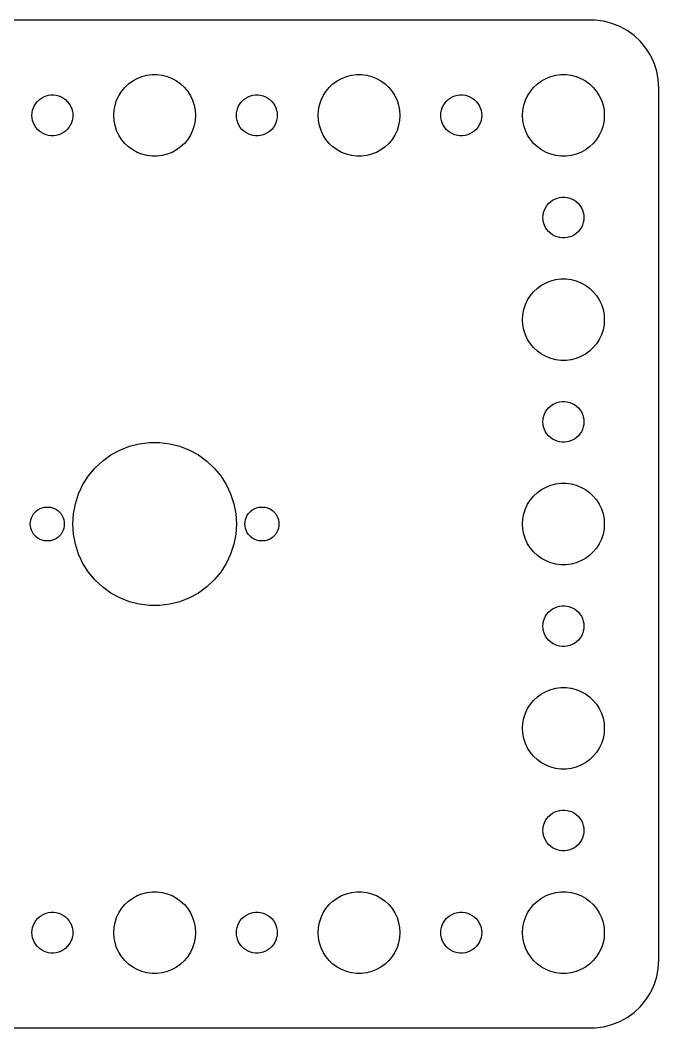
# Model space of a CAD drawing. Header units: metres. Extents: x -37 to 37, y -37 to 37.
# Drawn here: x -9.9 to 37, y -37 to 37 of the extents above; entities that cross this region are included whole.
import ezdxf

# ---------------------------------------------------------------- set-up
doc = ezdxf.new("R2010")
doc.units = ezdxf.units.M

msp = doc.modelspace()

# ---------------------------------------------------------------- linework, layer by layer
for p, q in [((32.3139, 36.9901), (-32.3139, 36.9901)), ((32.9369, 36.9114), (32.3139, 36.9901)), ((33.5451, 36.7553), (32.9369, 36.9114)), ((34.1289, 36.5241), (33.5451, 36.7553)), ((34.6791, 36.2216), (34.1289, 36.5241)), ((35.1871, 35.8526), (34.6791, 36.2216)), ((35.6448, 35.4227), (35.1871, 35.8526)), ((36.0451, 34.9389), (35.6448, 35.4227)), ((36.3815, 34.4088), (36.0451, 34.9389)), ((36.6489, 33.8406), (36.3815, 34.4088)), ((36.8429, 33.2434), (36.6489, 33.8406)), ((-1.60747, 32.533), (-1.27733, 32.7145)), ((-1.27733, 32.7145), (-0.927048, 32.8532)), ((-0.927048, 32.8532), (-0.562134, 32.9469)), ((-0.562134, 32.9469), (-0.18837, 32.9941)), ((-0.18837, 32.9941), (0.18837, 32.9941)), ((0.18837, 32.9941), (0.562134, 32.9469)), ((0.562134, 32.9469), (0.927048, 32.8532)), ((0.927048, 32.8532), (1.27733, 32.7145)), ((1.27733, 32.7145), (1.60747, 32.533)), ((13.3925, 32.533), (13.7227, 32.7145)), ((13.7227, 32.7145), (14.0729, 32.8532)), ((14.0729, 32.8532), (14.4379, 32.9469)), ((14.4379, 32.9469), (14.8116, 32.9941)), ((14.8116, 32.9941), (15.1884, 32.9941)), ((15.1884, 32.9941), (15.5621, 32.9469)), ((15.5621, 32.9469), (15.927, 32.8532)), ((15.927, 32.8532), (16.2773, 32.7145)), ((16.2773, 32.7145), (16.6075, 32.533)), ((28.3925, 32.533), (28.7227, 32.7145)), ((28.7227, 32.7145), (29.0729, 32.8532)), ((29.0729, 32.8532), (29.4379, 32.9469)), ((29.4379, 32.9469), (29.8116, 32.9941)), ((29.8116, 32.9941), (30.1884, 32.9941)), ((30.1884, 32.9941), (30.5621, 32.9469)), ((30.5621, 32.9469), (30.927, 32.8532)), ((30.927, 32.8532), (31.2773, 32.7145)), ((31.2773, 32.7145), (31.6075, 32.533)), ((36.9606, 32.6267), (36.8429, 33.2434)), ((37, 32), (36.9606, 32.6267)), ((-2.42705, 31.7634), (-2.1869, 32.0536)), ((-2.1869, 32.0536), (-1.91226, 32.3115)), ((-1.91226, 32.3115), (-1.60747, 32.533)), ((1.60747, 32.533), (1.91226, 32.3115)), ((1.91226, 32.3115), (2.1869, 32.0536)), ((2.1869, 32.0536), (2.42705, 31.7634)), ((12.5729, 31.7634), (12.8131, 32.0536)), ((12.8131, 32.0536), (13.0877, 32.3115)), ((13.0877, 32.3115), (13.3925, 32.533)), ((16.6075, 32.533), (16.9123, 32.3115)), ((16.9123, 32.3115), (17.1869, 32.0536)), ((17.1869, 32.0536), (17.427, 31.7634)), ((27.5729, 31.7634), (27.8131, 32.0536)), ((27.8131, 32.0536), (28.0877, 32.3115)), ((28.0877, 32.3115), (28.3925, 32.533)), ((31.6075, 32.533), (31.9123, 32.3115)), ((31.9123, 32.3115), (32.1869, 32.0536)), ((32.1869, 32.0536), (32.427, 31.7634)), ((37, -32), (37, 32)), ((-8.59344, 31.0268), (-8.45613, 31.1558)), ((-8.45613, 31.1558), (-8.30373, 31.2665)), ((-8.30373, 31.2665), (-8.13866, 31.3572)), ((-8.13866, 31.3572), (-7.96352, 31.4266)), ((-7.96352, 31.4266), (-7.78107, 31.4734)), ((-7.78107, 31.4734), (-7.59418, 31.497)), ((-7.59418, 31.497), (-7.40581, 31.497)), ((-7.40581, 31.497), (-7.21892, 31.4734)), ((-7.21892, 31.4734), (-7.03647, 31.4266)), ((-7.03647, 31.4266), (-6.86133, 31.3572)), ((-6.86133, 31.3572), (-6.69626, 31.2665)), ((-6.69626, 31.2665), (-6.54385, 31.1558)), ((-6.54385, 31.1558), (-6.40654, 31.0268)), ((-2.90575, 30.7461), (-2.78932, 31.1044)), ((-2.78932, 31.1044), (-2.62891, 31.4453)), ((-2.62891, 31.4453), (-2.42705, 31.7634)), ((2.42705, 31.7634), (2.62891, 31.4453)), ((2.62891, 31.4453), (2.78932, 31.1044)), ((2.78932, 31.1044), (2.90575, 30.7461)), ((6.40654, 31.0268), (6.54385, 31.1558)), ((6.54385, 31.1558), (6.69626, 31.2665)), ((6.69626, 31.2665), (6.86133, 31.3572)), ((6.86133, 31.3572), (7.03647, 31.4266)), ((7.03647, 31.4266), (7.21892, 31.4734)), ((7.21892, 31.4734), (7.40581, 31.497)), ((7.40581, 31.497), (7.59418, 31.497)), ((7.59418, 31.497), (7.78107, 31.4734)), ((7.78107, 31.4734), (7.96352, 31.4266)), ((7.96352, 31.4266), (8.13866, 31.3572)), ((8.13866, 31.3572), (8.30373, 31.2665)), ((8.30373, 31.2665), (8.45613, 31.1558)), ((8.45613, 31.1558), (8.59344, 31.0268)), ((12.0942, 30.7461), (12.2107, 31.1044)), ((12.2107, 31.1044), (12.3711, 31.4453)), ((12.3711, 31.4453), (12.5729, 31.7634)), ((17.427, 31.7634), (17.6289, 31.4453)), ((17.6289, 31.4453), (17.7893, 31.1044)), ((17.7893, 31.1044), (17.9057, 30.7461)), ((21.4065, 31.0268), (21.5439, 31.1558)), ((21.5439, 31.1558), (21.6963, 31.2665)), ((21.6963, 31.2665), (21.8613, 31.3572)), ((21.8613, 31.3572), (22.0365, 31.4266)), ((22.0365, 31.4266), (22.2189, 31.4734)), ((22.2189, 31.4734), (22.4058, 31.497)), ((22.4058, 31.497), (22.5942, 31.497)), ((22.5942, 31.497), (22.7811, 31.4734)), ((22.7811, 31.4734), (22.9635, 31.4266)), ((22.9635, 31.4266), (23.1387, 31.3572)), ((23.1387, 31.3572), (23.3037, 31.2665)), ((23.3037, 31.2665), (23.4561, 31.1558)), ((23.4561, 31.1558), (23.5934, 31.0268)), ((27.0942, 30.7461), (27.2107, 31.1044)), ((27.2107, 31.1044), (27.3711, 31.4453)), ((27.3711, 31.4453), (27.5729, 31.7634)), ((32.427, 31.7634), (32.6289, 31.4453)), ((32.6289, 31.4453), (32.7893, 31.1044)), ((32.7893, 31.1044), (32.9057, 30.7461)), ((-8.98816, 30.188), (-8.95287, 30.373)), ((-8.95287, 30.373), (-8.89465, 30.5522)), ((-8.89465, 30.5522), (-8.81445, 30.7226)), ((-8.81445, 30.7226), (-8.71352, 30.8817)), ((-8.71352, 30.8817), (-8.59344, 31.0268)), ((-6.40654, 31.0268), (-6.28647, 30.8817)), ((-6.28647, 30.8817), (-6.18553, 30.7226)), ((-6.18553, 30.7226), (-6.10533, 30.5522)), ((-6.10533, 30.5522), (-6.04712, 30.373)), ((-6.04712, 30.373), (-6.01183, 30.188)), ((-3, 30), (-2.97633, 30.376)), ((-2.97633, 30.376), (-2.90575, 30.7461)), ((2.90575, 30.7461), (2.97633, 30.376)), ((2.97633, 30.376), (3, 30)), ((6.01183, 30.188), (6.04712, 30.373)), ((6.04712, 30.373), (6.10533, 30.5522)), ((6.10533, 30.5522), (6.18553, 30.7226)), ((6.18553, 30.7226), (6.28647, 30.8817)), ((6.28647, 30.8817), (6.40654, 31.0268)), ((8.59344, 31.0268), (8.71352, 30.8817)), ((8.71352, 30.8817), (8.81445, 30.7226)), ((8.81445, 30.7226), (8.89465, 30.5522)), ((8.89465, 30.5522), (8.95287, 30.373)), ((8.95287, 30.373), (8.98816, 30.188)), ((12, 30), (12.0237, 30.376)), ((12.0237, 30.376), (12.0942, 30.7461)), ((17.9057, 30.7461), (17.9763, 30.376)), ((17.9763, 30.376), (18, 30)), ((21.0118, 30.188), (21.0471, 30.373)), ((21.0471, 30.373), (21.1053, 30.5522)), ((21.1053, 30.5522), (21.1855, 30.7226)), ((21.1855, 30.7226), (21.2865, 30.8817)), ((21.2865, 30.8817), (21.4065, 31.0268)), ((23.5934, 31.0268), (23.7135, 30.8817)), ((23.7135, 30.8817), (23.8145, 30.7226)), ((23.8145, 30.7226), (23.8947, 30.5522)), ((23.8947, 30.5522), (23.9529, 30.373)), ((23.9529, 30.373), (23.9882, 30.188)), ((27, 30), (27.0237, 30.376)), ((27.0237, 30.376), (27.0942, 30.7461)), ((32.9057, 30.7461), (32.9763, 30.376)), ((32.9763, 30.376), (33, 30)), ((-9, 30), (-8.98816, 30.188)), ((-8.98816, 29.812), (-9, 30)), ((-8.95287, 29.627), (-8.98816, 29.812)), ((-8.89465, 29.4478), (-8.95287, 29.627)), ((-6.04712, 29.627), (-6.10533, 29.4478)), ((-6.01183, 29.812), (-6.04712, 29.627)), ((-6.01183, 30.188), (-6, 30)), ((-6, 30), (-6.01183, 29.812)), ((-2.97633, 29.624), (-3, 30)), ((-2.90575, 29.2539), (-2.97633, 29.624)), ((2.97633, 29.624), (2.90575, 29.2539)), ((3, 30), (2.97633, 29.624)), ((6, 30), (6.01183, 30.188)), ((6.01183, 29.812), (6, 30)), ((6.04712, 29.627), (6.01183, 29.812)), ((6.10533, 29.4478), (6.04712, 29.627)), ((8.95287, 29.627), (8.89465, 29.4478)), ((8.98816, 29.812), (8.95287, 29.627)), ((8.98816, 30.188), (9, 30)), ((9, 30), (8.98816, 29.812)), ((12.0237, 29.624), (12, 30)), ((12.0942, 29.2539), (12.0237, 29.624)), ((17.9763, 29.624), (17.9057, 29.2539)), ((18, 30), (17.9763, 29.624)), ((21, 30), (21.0118, 30.188)), ((21.0118, 29.812), (21, 30)), ((21.0471, 29.627), (21.0118, 29.812)), ((21.1053, 29.4478), (21.0471, 29.627)), ((23.9529, 29.627), (23.8947, 29.4478)), ((23.9882, 29.812), (23.9529, 29.627)), ((23.9882, 30.188), (24, 30)), ((24, 30), (23.9882, 29.812)), ((27.0237, 29.624), (27, 30)), ((27.0942, 29.2539), (27.0237, 29.624)), ((32.9763, 29.624), (32.9057, 29.2539)), ((33, 30), (32.9763, 29.624)), ((-8.81445, 29.2774), (-8.89465, 29.4478)), ((-8.71352, 29.1183), (-8.81445, 29.2774)), ((-8.59344, 28.9732), (-8.71352, 29.1183)), ((-8.45613, 28.8442), (-8.59344, 28.9732)), ((-6.40654, 28.9732), (-6.54385, 28.8442)), ((-6.28647, 29.1183), (-6.40654, 28.9732)), ((-6.18553, 29.2774), (-6.28647, 29.1183)), ((-6.10533, 29.4478), (-6.18553, 29.2774)), ((-2.78932, 28.8956), (-2.90575, 29.2539)), ((-2.62891, 28.5547), (-2.78932, 28.8956)), ((2.78932, 28.8956), (2.62891, 28.5547)), ((2.90575, 29.2539), (2.78932, 28.8956)), ((6.18553, 29.2774), (6.10533, 29.4478)), ((6.28647, 29.1183), (6.18553, 29.2774)), ((6.40654, 28.9732), (6.28647, 29.1183)), ((6.54385, 28.8442), (6.40654, 28.9732)), ((8.59344, 28.9732), (8.45613, 28.8442)), ((8.71352, 29.1183), (8.59344, 28.9732)), ((8.81445, 29.2774), (8.71352, 29.1183)), ((8.89465, 29.4478), (8.81445, 29.2774)), ((12.2107, 28.8956), (12.0942, 29.2539)), ((12.3711, 28.5547), (12.2107, 28.8956)), ((17.7893, 28.8956), (17.6289, 28.5547)), ((17.9057, 29.2539), (17.7893, 28.8956)), ((21.1855, 29.2774), (21.1053, 29.4478)), ((21.2865, 29.1183), (21.1855, 29.2774)), ((21.4065, 28.9732), (21.2865, 29.1183)), ((21.5439, 28.8442), (21.4065, 28.9732)), ((23.5934, 28.9732), (23.4561, 28.8442)), ((23.7135, 29.1183), (23.5934, 28.9732)), ((23.8145, 29.2774), (23.7135, 29.1183)), ((23.8947, 29.4478), (23.8145, 29.2774)), ((27.2107, 28.8956), (27.0942, 29.2539)), ((27.3711, 28.5547), (27.2107, 28.8956)), ((32.7893, 28.8956), (32.6289, 28.5547)), ((32.9057, 29.2539), (32.7893, 28.8956)), ((-8.30373, 28.7335), (-8.45613, 28.8442)), ((-8.13866, 28.6427), (-8.30373, 28.7335)), ((-7.96352, 28.5734), (-8.13866, 28.6427)), ((-7.78107, 28.5266), (-7.96352, 28.5734)), ((-7.59418, 28.503), (-7.78107, 28.5266)), ((-7.40581, 28.503), (-7.59418, 28.503)), ((-7.21892, 28.5266), (-7.40581, 28.503)), ((-7.03647, 28.5734), (-7.21892, 28.5266)), ((-6.86133, 28.6427), (-7.03647, 28.5734)), ((-6.69626, 28.7335), (-6.86133, 28.6427)), ((-6.54385, 28.8442), (-6.69626, 28.7335)), ((-2.42705, 28.2366), (-2.62891, 28.5547)), ((-2.1869, 27.9464), (-2.42705, 28.2366)), ((2.42705, 28.2366), (2.1869, 27.9464)), ((2.62891, 28.5547), (2.42705, 28.2366)), ((6.69626, 28.7335), (6.54385, 28.8442)), ((6.86133, 28.6427), (6.69626, 28.7335)), ((7.03647, 28.5734), (6.86133, 28.6427)), ((7.21892, 28.5266), (7.03647, 28.5734)), ((7.40581, 28.503), (7.21892, 28.5266)), ((7.59418, 28.503), (7.40581, 28.503)), ((7.78107, 28.5266), (7.59418, 28.503)), ((7.96352, 28.5734), (7.78107, 28.5266)), ((8.13866, 28.6427), (7.96352, 28.5734)), ((8.30373, 28.7335), (8.13866, 28.6427)), ((8.45613, 28.8442), (8.30373, 28.7335)), ((12.5729, 28.2366), (12.3711, 28.5547)), ((12.8131, 27.9464), (12.5729, 28.2366)), ((17.427, 28.2366), (17.1869, 27.9464)), ((17.6289, 28.5547), (17.427, 28.2366)), ((21.6963, 28.7335), (21.5439, 28.8442)), ((21.8613, 28.6427), (21.6963, 28.7335)), ((22.0365, 28.5734), (21.8613, 28.6427)), ((22.2189, 28.5266), (22.0365, 28.5734)), ((22.4058, 28.503), (22.2189, 28.5266)), ((22.5942, 28.503), (22.4058, 28.503)), ((22.7811, 28.5266), (22.5942, 28.503)), ((22.9635, 28.5734), (22.7811, 28.5266)), ((23.1387, 28.6427), (22.9635, 28.5734)), ((23.3037, 28.7335), (23.1387, 28.6427)), ((23.4561, 28.8442), (23.3037, 28.7335)), ((27.5729, 28.2366), (27.3711, 28.5547)), ((27.8131, 27.9464), (27.5729, 28.2366)), ((32.427, 28.2366), (32.1869, 27.9464)), ((32.6289, 28.5547), (32.427, 28.2366)), ((-1.91226, 27.6884), (-2.1869, 27.9464)), ((-1.60747, 27.467), (-1.91226, 27.6884)), ((-1.27733, 27.2855), (-1.60747, 27.467)), ((1.60747, 27.467), (1.27733, 27.2855)), ((1.91226, 27.6884), (1.60747, 27.467)), ((2.1869, 27.9464), (1.91226, 27.6884)), ((13.0877, 27.6884), (12.8131, 27.9464)), ((13.3925, 27.467), (13.0877, 27.6884)), ((13.7227, 27.2855), (13.3925, 27.467)), ((16.6075, 27.467), (16.2773, 27.2855)), ((16.9123, 27.6884), (16.6075, 27.467)), ((17.1869, 27.9464), (16.9123, 27.6884)), ((28.0877, 27.6884), (27.8131, 27.9464)), ((28.3925, 27.467), (28.0877, 27.6884)), ((28.7227, 27.2855), (28.3925, 27.467)), ((31.6075, 27.467), (31.2773, 27.2855)), ((31.9123, 27.6884), (31.6075, 27.467)), ((32.1869, 27.9464), (31.9123, 27.6884)), ((-0.927048, 27.1468), (-1.27733, 27.2855)), ((-0.562134, 27.0531), (-0.927048, 27.1468)), ((-0.18837, 27.0059), (-0.562134, 27.0531)), ((0.18837, 27.0059), (-0.18837, 27.0059)), ((0.562134, 27.0531), (0.18837, 27.0059)), ((0.927048, 27.1468), (0.562134, 27.0531)), ((1.27733, 27.2855), (0.927048, 27.1468)), ((14.0729, 27.1468), (13.7227, 27.2855)), ((14.4379, 27.0531), (14.0729, 27.1468)), ((14.8116, 27.0059), (14.4379, 27.0531)), ((15.1884, 27.0059), (14.8116, 27.0059)), ((15.5621, 27.0531), (15.1884, 27.0059)), ((15.927, 27.1468), (15.5621, 27.0531)), ((16.2773, 27.2855), (15.927, 27.1468)), ((29.0729, 27.1468), (28.7227, 27.2855)), ((29.4379, 27.0531), (29.0729, 27.1468)), ((29.8116, 27.0059), (29.4379, 27.0531)), ((30.1884, 27.0059), (29.8116, 27.0059)), ((30.5621, 27.0531), (30.1884, 27.0059)), ((30.927, 27.1468), (30.5621, 27.0531)), ((31.2773, 27.2855), (30.927, 27.1468)), ((29.0439, 23.6558), (29.1963, 23.7665)), ((29.1963, 23.7665), (29.3613, 23.8572)), ((29.3613, 23.8572), (29.5365, 23.9266)), ((29.5365, 23.9266), (29.7189, 23.9734)), ((29.7189, 23.9734), (29.9058, 23.997)), ((29.9058, 23.997), (30.0942, 23.997)), ((30.0942, 23.997), (30.2811, 23.9734)), ((30.2811, 23.9734), (30.4635, 23.9266)), ((30.4635, 23.9266), (30.6387, 23.8572)), ((30.6387, 23.8572), (30.8037, 23.7665)), ((30.8037, 23.7665), (30.9561, 23.6558)), ((28.5471, 22.873), (28.6053, 23.0522)), ((28.6053, 23.0522), (28.6855, 23.2226)), ((28.6855, 23.2226), (28.7865, 23.3817)), ((28.7865, 23.3817), (28.9065, 23.5268)), ((28.9065, 23.5268), (29.0439, 23.6558)), ((30.9561, 23.6558), (31.0934, 23.5268)), ((31.0934, 23.5268), (31.2135, 23.3817)), ((31.2135, 23.3817), (31.3145, 23.2226)), ((31.3145, 23.2226), (31.3947, 23.0522)), ((31.3947, 23.0522), (31.4529, 22.873)), ((28.5, 22.5), (28.5118, 22.688)), ((28.5118, 22.312), (28.5, 22.5)), ((28.5118, 22.688), (28.5471, 22.873)), ((28.5471, 22.127), (28.5118, 22.312)), ((31.4529, 22.873), (31.4882, 22.688)), ((31.4882, 22.312), (31.4529, 22.127)), ((31.4882, 22.688), (31.5, 22.5)), ((31.5, 22.5), (31.4882, 22.312)), ((28.6053, 21.9478), (28.5471, 22.127)), ((28.6855, 21.7774), (28.6053, 21.9478)), ((28.7865, 21.6183), (28.6855, 21.7774)), ((28.9065, 21.4732), (28.7865, 21.6183)), ((29.0439, 21.3442), (28.9065, 21.4732)), ((31.0934, 21.4732), (30.9561, 21.3442)), ((31.2135, 21.6183), (31.0934, 21.4732)), ((31.3145, 21.7774), (31.2135, 21.6183)), ((31.3947, 21.9478), (31.3145, 21.7774)), ((31.4529, 22.127), (31.3947, 21.9478)), ((29.1963, 21.2335), (29.0439, 21.3442)), ((29.3613, 21.1427), (29.1963, 21.2335)), ((29.5365, 21.0734), (29.3613, 21.1427)), ((29.7189, 21.0266), (29.5365, 21.0734)), ((29.9058, 21.003), (29.7189, 21.0266)), ((30.0942, 21.003), (29.9058, 21.003)), ((30.2811, 21.0266), (30.0942, 21.003)), ((30.4635, 21.0734), (30.2811, 21.0266)), ((30.6387, 21.1427), (30.4635, 21.0734)), ((30.8037, 21.2335), (30.6387, 21.1427)), ((30.9561, 21.3442), (30.8037, 21.2335)), ((28.7227, 17.7145), (29.0729, 17.8532)), ((29.0729, 17.8532), (29.4379, 17.9469)), ((29.4379, 17.9469), (29.8116, 17.9941)), ((29.8116, 17.9941), (30.1884, 17.9941)), ((30.1884, 17.9941), (30.5621, 17.9469)), ((30.5621, 17.9469), (30.927, 17.8532)), ((30.927, 17.8532), (31.2773, 17.7145)), ((27.5729, 16.7634), (27.8131, 17.0536)), ((27.8131, 17.0536), (28.0877, 17.3115)), ((28.0877, 17.3115), (28.3925, 17.533)), ((28.3925, 17.533), (28.7227, 17.7145)), ((31.2773, 17.7145), (31.6075, 17.533)), ((31.6075, 17.533), (31.9123, 17.3115)), ((31.9123, 17.3115), (32.1869, 17.0536)), ((32.1869, 17.0536), (32.427, 16.7634)), ((27.2107, 16.1044), (27.3711, 16.4453)), ((27.3711, 16.4453), (27.5729, 16.7634)), ((32.427, 16.7634), (32.6289, 16.4453)), ((32.6289, 16.4453), (32.7893, 16.1044)), ((27.0237, 15.376), (27.0942, 15.7461)), ((27.0942, 15.7461), (27.2107, 16.1044)), ((32.7893, 16.1044), (32.9057, 15.7461)), ((32.9057, 15.7461), (32.9763, 15.376)), ((27, 15), (27.0237, 15.376)), ((27.0237, 14.624), (27, 15)), ((32.9763, 15.376), (33, 15)), ((33, 15), (32.9763, 14.624)), ((27.0942, 14.2539), (27.0237, 14.624)), ((27.2107, 13.8956), (27.0942, 14.2539)), ((32.9057, 14.2539), (32.7893, 13.8956)), ((32.9763, 14.624), (32.9057, 14.2539)), ((27.3711, 13.5547), (27.2107, 13.8956)), ((27.5729, 13.2366), (27.3711, 13.5547)), ((32.6289, 13.5547), (32.427, 13.2366)), ((32.7893, 13.8956), (32.6289, 13.5547)), ((27.8131, 12.9464), (27.5729, 13.2366)), ((28.0877, 12.6884), (27.8131, 12.9464)), ((28.3925, 12.467), (28.0877, 12.6884)), ((31.9123, 12.6884), (31.6075, 12.467)), ((32.1869, 12.9464), (31.9123, 12.6884)), ((32.427, 13.2366), (32.1869, 12.9464)), ((28.7227, 12.2855), (28.3925, 12.467)), ((29.0729, 12.1468), (28.7227, 12.2855)), ((29.4379, 12.0531), (29.0729, 12.1468)), ((29.8116, 12.0059), (29.4379, 12.0531)), ((30.1884, 12.0059), (29.8116, 12.0059)), ((30.5621, 12.0531), (30.1884, 12.0059)), ((30.927, 12.1468), (30.5621, 12.0531)), ((31.2773, 12.2855), (30.927, 12.1468)), ((31.6075, 12.467), (31.2773, 12.2855)), ((29.3613, 8.85724), (29.5365, 8.92657)), ((29.5365, 8.92657), (29.7189, 8.97342)), ((29.7189, 8.97342), (29.9058, 8.99704)), ((29.9058, 8.99704), (30.0942, 8.99704)), ((30.0942, 8.99704), (30.2811, 8.97342)), ((30.2811, 8.97342), (30.4635, 8.92657)), ((30.4635, 8.92657), (30.6387, 8.85724)), ((28.6053, 8.05219), (28.6855, 8.22263)), ((28.6855, 8.22263), (28.7865, 8.38167)), ((28.7865, 8.38167), (28.9065, 8.52681)), ((28.9065, 8.52681), (29.0439, 8.65576)), ((29.0439, 8.65576), (29.1963, 8.76648)), ((29.1963, 8.76648), (29.3613, 8.85724)), ((30.6387, 8.85724), (30.8037, 8.76648)), ((30.8037, 8.76648), (30.9561, 8.65576)), ((30.9561, 8.65576), (31.0934, 8.52681)), ((31.0934, 8.52681), (31.2135, 8.38167)), ((31.2135, 8.38167), (31.3145, 8.22263)), ((31.3145, 8.22263), (31.3947, 8.05219)), ((28.5, 7.5), (28.5118, 7.68799)), ((28.5118, 7.312), (28.5, 7.5)), ((28.5118, 7.68799), (28.5471, 7.87303)), ((28.5471, 7.87303), (28.6053, 8.05219)), ((31.3947, 8.05219), (31.4529, 7.87303)), ((31.4529, 7.87303), (31.4882, 7.68799)), ((31.4882, 7.68799), (31.5, 7.5)), ((31.5, 7.5), (31.4882, 7.312)), ((28.5471, 7.12695), (28.5118, 7.312)), ((28.6053, 6.9478), (28.5471, 7.12695)), ((28.6855, 6.77736), (28.6053, 6.9478)), ((28.7865, 6.61832), (28.6855, 6.77736)), ((31.3145, 6.77736), (31.2135, 6.61832)), ((31.3947, 6.9478), (31.3145, 6.77736)), ((31.4529, 7.12695), (31.3947, 6.9478)), ((31.4882, 7.312), (31.4529, 7.12695)), ((-1.12428, 5.89372), (-0.37674, 5.98816)), ((-0.37674, 5.98816), (0.37674, 5.98816)), ((0.37674, 5.98816), (1.12428, 5.89372)), ((28.9065, 6.47318), (28.7865, 6.61832)), ((29.0439, 6.34422), (28.9065, 6.47318)), ((29.1963, 6.23351), (29.0439, 6.34422)), ((29.3613, 6.14275), (29.1963, 6.23351)), ((29.5365, 6.07341), (29.3613, 6.14275)), ((29.7189, 6.02657), (29.5365, 6.07341)), ((29.9058, 6.00294), (29.7189, 6.02657)), ((30.0942, 6.00294), (29.9058, 6.00294)), ((30.2811, 6.02657), (30.0942, 6.00294)), ((30.4635, 6.07341), (30.2811, 6.02657)), ((30.6387, 6.14275), (30.4635, 6.07341)), ((30.8037, 6.23351), (30.6387, 6.14275)), ((30.9561, 6.34422), (30.8037, 6.23351)), ((31.0934, 6.47318), (30.9561, 6.34422)), ((31.2135, 6.61832), (31.0934, 6.47318)), ((-3.21495, 5.06596), (-2.55467, 5.42896)), ((-2.55467, 5.42896), (-1.8541, 5.70633)), ((-1.8541, 5.70633), (-1.12428, 5.89372)), ((1.12428, 5.89372), (1.8541, 5.70633)), ((1.8541, 5.70633), (2.55467, 5.42896)), ((2.55467, 5.42896), (3.21495, 5.06596)), ((-4.37381, 4.10727), (-3.82454, 4.62308)), ((-3.82454, 4.62308), (-3.21495, 5.06596)), ((3.21495, 5.06596), (3.82454, 4.62308)), ((3.82454, 4.62308), (4.37381, 4.10727)), ((-4.8541, 3.5267), (-4.37381, 4.10727)), ((4.37381, 4.10727), (4.8541, 3.5267)), ((-5.25783, 2.89052), (-4.8541, 3.5267)), ((4.8541, 3.5267), (5.25783, 2.89052)), ((29.4379, 2.94685), (29.8116, 2.99408)), ((29.8116, 2.99408), (30.1884, 2.99408)), ((30.1884, 2.99408), (30.5621, 2.94685)), ((-5.57864, 2.20874), (-5.25783, 2.89052)), ((5.25783, 2.89052), (5.57864, 2.20874)), ((27.8131, 2.05363), (28.0877, 2.31154)), ((28.0877, 2.31154), (28.3925, 2.53297)), ((28.3925, 2.53297), (28.7227, 2.71448)), ((28.7227, 2.71448), (29.0729, 2.85316)), ((29.0729, 2.85316), (29.4379, 2.94685)), ((30.5621, 2.94685), (30.927, 2.85316)), ((30.927, 2.85316), (31.2773, 2.71448)), ((31.2773, 2.71448), (31.6075, 2.53297)), ((31.6075, 2.53297), (31.9123, 2.31154)), ((31.9123, 2.31154), (32.1869, 2.05363)), ((-5.95268, 0.751999), (-5.81149, 1.49213)), ((-5.81149, 1.49213), (-5.57864, 2.20874)), ((5.57864, 2.20874), (5.81149, 1.49213)), ((5.81149, 1.49213), (5.95268, 0.751999)), ((27.3711, 1.44525), (27.5729, 1.76335)), ((27.5729, 1.76335), (27.8131, 2.05363)), ((32.1869, 2.05363), (32.427, 1.76335)), ((32.427, 1.76335), (32.6289, 1.44525)), ((-8.88626, 0.734726), (-8.78621, 0.855682)), ((-8.78621, 0.855682), (-8.67177, 0.963135)), ((-8.67177, 0.963135), (-8.54477, 1.0554)), ((-8.54477, 1.0554), (-8.40721, 1.13103)), ((-8.40721, 1.13103), (-8.26126, 1.18881)), ((-8.26126, 1.18881), (-8.10922, 1.22784)), ((-8.10922, 1.22784), (-7.95348, 1.24753)), ((-7.95348, 1.24753), (-7.79651, 1.24753)), ((-7.79651, 1.24753), (-7.64076, 1.22784)), ((-7.64076, 1.22784), (-7.48872, 1.18881)), ((-7.48872, 1.18881), (-7.34277, 1.13103)), ((-7.34277, 1.13103), (-7.20522, 1.0554)), ((-7.20522, 1.0554), (-7.07822, 0.963135)), ((-7.07822, 0.963135), (-6.96378, 0.855682)), ((-6.96378, 0.855682), (-6.86372, 0.734726)), ((-6, 0), (-5.95268, 0.751999)), ((5.95268, 0.751999), (6, 0)), ((6.86372, 0.734726), (6.96378, 0.855682)), ((6.96378, 0.855682), (7.07822, 0.963135)), ((7.07822, 0.963135), (7.20522, 1.0554)), ((7.20522, 1.0554), (7.34277, 1.13103)), ((7.34277, 1.13103), (7.48872, 1.18881)), ((7.48872, 1.18881), (7.64076, 1.22784)), ((7.64076, 1.22784), (7.79651, 1.24753)), ((7.79651, 1.24753), (7.95348, 1.24753)), ((7.95348, 1.24753), (8.10922, 1.22784)), ((8.10922, 1.22784), (8.26126, 1.18881)), ((8.26126, 1.18881), (8.40721, 1.13103)), ((8.40721, 1.13103), (8.54477, 1.0554)), ((8.54477, 1.0554), (8.67177, 0.963135)), ((8.67177, 0.963135), (8.78621, 0.855682)), ((8.78621, 0.855682), (8.88626, 0.734726)), ((27.0237, 0.375992), (27.0942, 0.746063)), ((27.0942, 0.746063), (27.2107, 1.10437)), ((27.2107, 1.10437), (27.3711, 1.44525)), ((32.6289, 1.44525), (32.7893, 1.10437)), ((32.7893, 1.10437), (32.9057, 0.746063)), ((32.9057, 0.746063), (32.9763, 0.375992)), ((-9.125, 0), (-9.11514, 0.156662)), ((-9.11514, -0.156662), (-9.125, 0)), ((-9.11514, 0.156662), (-9.08572, 0.310852)), ((-9.08572, 0.310852), (-9.03722, 0.460144)), ((-9.03722, 0.460144), (-8.97038, 0.602188)), ((-8.97038, 0.602188), (-8.88626, 0.734726)), ((-6.86372, 0.734726), (-6.7796, 0.602188)), ((-6.7796, 0.602188), (-6.71277, 0.460144)), ((-6.71277, 0.460144), (-6.66426, 0.310852)), ((-6.66426, 0.310852), (-6.63484, 0.156662)), ((-6.63484, 0.156662), (-6.625, 0)), ((-6.625, 0), (-6.63484, -0.156662)), ((-5.95268, -0.751999), (-6, 0)), ((6, 0), (5.95268, -0.751999)), ((6.625, 0), (6.63484, 0.156662)), ((6.63484, -0.156662), (6.625, 0)), ((6.63484, 0.156662), (6.66426, 0.310852)), ((6.66426, 0.310852), (6.71277, 0.460144)), ((6.71277, 0.460144), (6.7796, 0.602188)), ((6.7796, 0.602188), (6.86372, 0.734726)), ((8.88626, 0.734726), (8.97038, 0.602188)), ((8.97038, 0.602188), (9.03722, 0.460144)), ((9.03722, 0.460144), (9.08572, 0.310852)), ((9.08572, 0.310852), (9.11514, 0.156662)), ((9.11514, 0.156662), (9.125, 0)), ((9.125, 0), (9.11514, -0.156662)), ((27, 0), (27.0237, 0.375992)), ((27.0237, -0.375992), (27, 0)), ((32.9763, 0.375992), (33, 0)), ((33, 0), (32.9763, -0.375992)), ((-9.08572, -0.310852), (-9.11514, -0.156662)), ((-9.03722, -0.460144), (-9.08572, -0.310852)), ((-8.97038, -0.602188), (-9.03722, -0.460144)), ((-8.88626, -0.734726), (-8.97038, -0.602188)), ((-8.78621, -0.855682), (-8.88626, -0.734726)), ((-6.86372, -0.734726), (-6.96378, -0.855682)), ((-6.7796, -0.602188), (-6.86372, -0.734726)), ((-6.71277, -0.460144), (-6.7796, -0.602188)), ((-6.66426, -0.310852), (-6.71277, -0.460144)), ((-6.63484, -0.156662), (-6.66426, -0.310852)), ((6.66426, -0.310852), (6.63484, -0.156662)), ((6.71277, -0.460144), (6.66426, -0.310852)), ((6.7796, -0.602188), (6.71277, -0.460144)), ((6.86372, -0.734726), (6.7796, -0.602188)), ((6.96378, -0.855682), (6.86372, -0.734726)), ((8.88626, -0.734726), (8.78621, -0.855682)), ((8.97038, -0.602188), (8.88626, -0.734726)), ((9.03722, -0.460144), (8.97038, -0.602188)), ((9.08572, -0.310852), (9.03722, -0.460144)), ((9.11514, -0.156662), (9.08572, -0.310852)), ((27.0942, -0.746063), (27.0237, -0.375992)), ((32.9763, -0.375992), (32.9057, -0.746063)), ((-8.67177, -0.963135), (-8.78621, -0.855682)), ((-8.54477, -1.0554), (-8.67177, -0.963135)), ((-8.40721, -1.13103), (-8.54477, -1.0554)), ((-8.26126, -1.18881), (-8.40721, -1.13103)), ((-8.10922, -1.22784), (-8.26126, -1.18881)), ((-7.95348, -1.24753), (-8.10922, -1.22784)), ((-7.79651, -1.24753), (-7.95348, -1.24753)), ((-7.64076, -1.22784), (-7.79651, -1.24753)), ((-7.48872, -1.18881), (-7.64076, -1.22784)), ((-7.34277, -1.13103), (-7.48872, -1.18881)), ((-7.20522, -1.0554), (-7.34277, -1.13103)), ((-7.07822, -0.963135), (-7.20522, -1.0554)), ((-6.96378, -0.855682), (-7.07822, -0.963135)), ((-5.81149, -1.49213), (-5.95268, -0.751999)), ((5.95268, -0.751999), (5.81149, -1.49213)), ((7.07822, -0.963135), (6.96378, -0.855682)), ((7.20522, -1.0554), (7.07822, -0.963135)), ((7.34277, -1.13103), (7.20522, -1.0554)), ((7.48872, -1.18881), (7.34277, -1.13103)), ((7.64076, -1.22784), (7.48872, -1.18881)), ((7.79651, -1.24753), (7.64076, -1.22784)), ((7.95348, -1.24753), (7.79651, -1.24753)), ((8.10922, -1.22784), (7.95348, -1.24753)), ((8.26126, -1.18881), (8.10922, -1.22784)), ((8.40721, -1.13103), (8.26126, -1.18881)), ((8.54477, -1.0554), (8.40721, -1.13103)), ((8.67177, -0.963135), (8.54477, -1.0554)), ((8.78621, -0.855682), (8.67177, -0.963135)), ((27.2107, -1.10437), (27.0942, -0.746063)), ((27.3711, -1.44525), (27.2107, -1.10437)), ((27.5729, -1.76335), (27.3711, -1.44525)), ((32.6289, -1.44525), (32.427, -1.76335)), ((32.7893, -1.10437), (32.6289, -1.44525)), ((32.9057, -0.746063), (32.7893, -1.10437)), ((-5.57864, -2.20874), (-5.81149, -1.49213)), ((-5.25783, -2.89052), (-5.57864, -2.20874)), ((5.57864, -2.20874), (5.25783, -2.89052)), ((5.81149, -1.49213), (5.57864, -2.20874)), ((27.8131, -2.05363), (27.5729, -1.76335)), ((28.0877, -2.31154), (27.8131, -2.05363)), ((32.1869, -2.05363), (31.9123, -2.31154)), ((32.427, -1.76335), (32.1869, -2.05363)), ((-4.8541, -3.5267), (-5.25783, -2.89052)), ((5.25783, -2.89052), (4.8541, -3.5267)), ((28.3925, -2.53297), (28.0877, -2.31154)), ((28.7227, -2.71448), (28.3925, -2.53297)), ((29.0729, -2.85316), (28.7227, -2.71448)), ((29.4379, -2.94685), (29.0729, -2.85316)), ((29.8116, -2.99408), (29.4379, -2.94685)), ((30.5621, -2.94685), (30.1884, -2.99408)), ((30.927, -2.85316), (30.5621, -2.94685)), ((31.2773, -2.71448), (30.927, -2.85316)), ((31.6075, -2.53297), (31.2773, -2.71448)), ((31.9123, -2.31154), (31.6075, -2.53297)), ((-4.37381, -4.10727), (-4.8541, -3.5267)), ((4.8541, -3.5267), (4.37381, -4.10727)), ((30.1884, -2.99408), (29.8116, -2.99408)), ((-3.82454, -4.62308), (-4.37381, -4.10727)), ((4.37381, -4.10727), (3.82454, -4.62308)), ((-3.21495, -5.06596), (-3.82454, -4.62308)), ((-2.55467, -5.42896), (-3.21495, -5.06596)), ((3.21495, -5.06596), (2.55467, -5.42896)), ((3.82454, -4.62308), (3.21495, -5.06596)), ((-1.8541, -5.70633), (-2.55467, -5.42896)), ((-1.12428, -5.89372), (-1.8541, -5.70633)), ((-0.37674, -5.98816), (-1.12428, -5.89372)), ((1.12428, -5.89372), (0.37674, -5.98816)), ((1.8541, -5.70633), (1.12428, -5.89372)), ((2.55467, -5.42896), (1.8541, -5.70633)), ((0.37674, -5.98816), (-0.37674, -5.98816)), ((28.6855, -6.77736), (28.7865, -6.61832)), ((28.7865, -6.61832), (28.9065, -6.47318)), ((28.9065, -6.47318), (29.0439, -6.34422)), ((29.0439, -6.34422), (29.1963, -6.23351)), ((29.1963, -6.23351), (29.3613, -6.14275)), ((29.3613, -6.14275), (29.5365, -6.07341)), ((29.5365, -6.07341), (29.7189, -6.02657)), ((29.7189, -6.02657), (29.9058, -6.00294)), ((29.9058, -6.00294), (30.0942, -6.00294)), ((30.0942, -6.00294), (30.2811, -6.02657)), ((30.2811, -6.02657), (30.4635, -6.07341)), ((30.4635, -6.07341), (30.6387, -6.14275)), ((30.6387, -6.14275), (30.8037, -6.23351)), ((30.8037, -6.23351), (30.9561, -6.34422)), ((30.9561, -6.34422), (31.0934, -6.47318)), ((31.0934, -6.47318), (31.2135, -6.61832)), ((31.2135, -6.61832), (31.3145, -6.77736)), ((28.5, -7.5), (28.5118, -7.312)), ((28.5118, -7.312), (28.5471, -7.12695)), ((28.5471, -7.12695), (28.6053, -6.9478)), ((28.6053, -6.9478), (28.6855, -6.77736)), ((31.3145, -6.77736), (31.3947, -6.9478)), ((31.3947, -6.9478), (31.4529, -7.12695)), ((31.4529, -7.12695), (31.4882, -7.312)), ((31.4882, -7.312), (31.5, -7.5)), ((28.5118, -7.68799), (28.5, -7.5)), ((28.5471, -7.87303), (28.5118, -7.68799)), ((28.6053, -8.05219), (28.5471, -7.87303)), ((28.6855, -8.22263), (28.6053, -8.05219)), ((31.3947, -8.05219), (31.3145, -8.22263)), ((31.4529, -7.87303), (31.3947, -8.05219)), ((31.4882, -7.68799), (31.4529, -7.87303)), ((31.5, -7.5), (31.4882, -7.68799)), ((28.7865, -8.38167), (28.6855, -8.22263)), ((28.9065, -8.52681), (28.7865, -8.38167)), ((29.0439, -8.65576), (28.9065, -8.52681)), ((29.1963, -8.76648), (29.0439, -8.65576)), ((29.3613, -8.85724), (29.1963, -8.76648)), ((29.5365, -8.92657), (29.3613, -8.85724)), ((30.6387, -8.85724), (30.4635, -8.92657)), ((30.8037, -8.76648), (30.6387, -8.85724)), ((30.9561, -8.65576), (30.8037, -8.76648)), ((31.0934, -8.52681), (30.9561, -8.65576)), ((31.2135, -8.38167), (31.0934, -8.52681)), ((31.3145, -8.22263), (31.2135, -8.38167)), ((29.7189, -8.97342), (29.5365, -8.92657)), ((29.9058, -8.99704), (29.7189, -8.97342)), ((30.0942, -8.99704), (29.9058, -8.99704)), ((30.2811, -8.97342), (30.0942, -8.99704)), ((30.4635, -8.92657), (30.2811, -8.97342)), ((28.0877, -12.6884), (28.3925, -12.467)), ((28.3925, -12.467), (28.7227, -12.2855)), ((28.7227, -12.2855), (29.0729, -12.1468)), ((29.0729, -12.1468), (29.4379, -12.0531)), ((29.4379, -12.0531), (29.8116, -12.0059)), ((29.8116, -12.0059), (30.1884, -12.0059)), ((30.1884, -12.0059), (30.5621, -12.0531)), ((30.5621, -12.0531), (30.927, -12.1468)), ((30.927, -12.1468), (31.2773, -12.2855)), ((31.2773, -12.2855), (31.6075, -12.467)), ((31.6075, -12.467), (31.9123, -12.6884)), ((27.3711, -13.5547), (27.5729, -13.2366)), ((27.5729, -13.2366), (27.8131, -12.9464)), ((27.8131, -12.9464), (28.0877, -12.6884)), ((31.9123, -12.6884), (32.1869, -12.9464)), ((32.1869, -12.9464), (32.427, -13.2366)), ((32.427, -13.2366), (32.6289, -13.5547)), ((27.0942, -14.2539), (27.2107, -13.8956)), ((27.2107, -13.8956), (27.3711, -13.5547)), ((32.6289, -13.5547), (32.7893, -13.8956)), ((32.7893, -13.8956), (32.9057, -14.2539)), ((27, -15), (27.0237, -14.624)), ((27.0237, -14.624), (27.0942, -14.2539)), ((32.9057, -14.2539), (32.9763, -14.624)), ((32.9763, -14.624), (33, -15)), ((27.0237, -15.376), (27, -15)), ((27.0942, -15.7461), (27.0237, -15.376)), ((32.9763, -15.376), (32.9057, -15.7461)), ((33, -15), (32.9763, -15.376)), ((27.2107, -16.1044), (27.0942, -15.7461)), ((27.3711, -16.4453), (27.2107, -16.1044)), ((32.7893, -16.1044), (32.6289, -16.4453)), ((32.9057, -15.7461), (32.7893, -16.1044)), ((27.5729, -16.7634), (27.3711, -16.4453)), ((27.8131, -17.0536), (27.5729, -16.7634)), ((32.427, -16.7634), (32.1869, -17.0536)), ((32.6289, -16.4453), (32.427, -16.7634)), ((28.0877, -17.3115), (27.8131, -17.0536)), ((28.3925, -17.533), (28.0877, -17.3115)), ((28.7227, -17.7145), (28.3925, -17.533)), ((29.0729, -17.8532), (28.7227, -17.7145)), ((31.2773, -17.7145), (30.927, -17.8532)), ((31.6075, -17.533), (31.2773, -17.7145)), ((31.9123, -17.3115), (31.6075, -17.533)), ((32.1869, -17.0536), (31.9123, -17.3115)), ((29.4379, -17.9469), (29.0729, -17.8532)), ((29.8116, -17.9941), (29.4379, -17.9469)), ((30.1884, -17.9941), (29.8116, -17.9941)), ((30.5621, -17.9469), (30.1884, -17.9941)), ((30.927, -17.8532), (30.5621, -17.9469)), ((28.9065, -21.4732), (29.0439, -21.3442)), ((29.0439, -21.3442), (29.1963, -21.2335)), ((29.1963, -21.2335), (29.3613, -21.1427)), ((29.3613, -21.1427), (29.5365, -21.0734)), ((29.5365, -21.0734), (29.7189, -21.0266)), ((29.7189, -21.0266), (29.9058, -21.003)), ((29.9058, -21.003), (30.0942, -21.003)), ((30.0942, -21.003), (30.2811, -21.0266)), ((30.2811, -21.0266), (30.4635, -21.0734)), ((30.4635, -21.0734), (30.6387, -21.1427)), ((30.6387, -21.1427), (30.8037, -21.2335)), ((30.8037, -21.2335), (30.9561, -21.3442)), ((30.9561, -21.3442), (31.0934, -21.4732)), ((28.5118, -22.312), (28.5471, -22.127)), ((28.5471, -22.127), (28.6053, -21.9478)), ((28.6053, -21.9478), (28.6855, -21.7774)), ((28.6855, -21.7774), (28.7865, -21.6183)), ((28.7865, -21.6183), (28.9065, -21.4732)), ((31.0934, -21.4732), (31.2135, -21.6183)), ((31.2135, -21.6183), (31.3145, -21.7774)), ((31.3145, -21.7774), (31.3947, -21.9478)), ((31.3947, -21.9478), (31.4529, -22.127)), ((31.4529, -22.127), (31.4882, -22.312)), ((28.5, -22.5), (28.5118, -22.312)), ((28.5118, -22.688), (28.5, -22.5)), ((28.5471, -22.873), (28.5118, -22.688)), ((28.6053, -23.0522), (28.5471, -22.873)), ((31.4529, -22.873), (31.3947, -23.0522)), ((31.4882, -22.688), (31.4529, -22.873)), ((31.4882, -22.312), (31.5, -22.5)), ((31.5, -22.5), (31.4882, -22.688)), ((28.6855, -23.2226), (28.6053, -23.0522)), ((28.7865, -23.3817), (28.6855, -23.2226)), ((28.9065, -23.5268), (28.7865, -23.3817)), ((29.0439, -23.6558), (28.9065, -23.5268)), ((29.1963, -23.7665), (29.0439, -23.6558)), ((30.9561, -23.6558), (30.8037, -23.7665)), ((31.0934, -23.5268), (30.9561, -23.6558)), ((31.2135, -23.3817), (31.0934, -23.5268)), ((31.3145, -23.2226), (31.2135, -23.3817)), ((31.3947, -23.0522), (31.3145, -23.2226)), ((29.3613, -23.8572), (29.1963, -23.7665)), ((29.5365, -23.9266), (29.3613, -23.8572)), ((29.7189, -23.9734), (29.5365, -23.9266)), ((29.9058, -23.997), (29.7189, -23.9734)), ((30.0942, -23.997), (29.9058, -23.997)), ((30.2811, -23.9734), (30.0942, -23.997)), ((30.4635, -23.9266), (30.2811, -23.9734)), ((30.6387, -23.8572), (30.4635, -23.9266)), ((30.8037, -23.7665), (30.6387, -23.8572)), ((-1.60747, -27.467), (-1.27733, -27.2855)), ((-1.27733, -27.2855), (-0.927048, -27.1468)), ((-0.927048, -27.1468), (-0.562134, -27.0531)), ((-0.562134, -27.0531), (-0.18837, -27.0059)), ((-0.18837, -27.0059), (0.18837, -27.0059)), ((0.18837, -27.0059), (0.562134, -27.0531)), ((0.562134, -27.0531), (0.927048, -27.1468)), ((0.927048, -27.1468), (1.27733, -27.2855)), ((1.27733, -27.2855), (1.60747, -27.467)), ((13.3925, -27.467), (13.7227, -27.2855)), ((13.7227, -27.2855), (14.0729, -27.1468)), ((14.0729, -27.1468), (14.4379, -27.0531)), ((14.4379, -27.0531), (14.8116, -27.0059)), ((14.8116, -27.0059), (15.1884, -27.0059)), ((15.1884, -27.0059), (15.5621, -27.0531)), ((15.5621, -27.0531), (15.927, -27.1468)), ((15.927, -27.1468), (16.2773, -27.2855)), ((16.2773, -27.2855), (16.6075, -27.467)), ((28.3925, -27.467), (28.7227, -27.2855)), ((28.7227, -27.2855), (29.0729, -27.1468)), ((29.0729, -27.1468), (29.4379, -27.0531)), ((29.4379, -27.0531), (29.8116, -27.0059)), ((29.8116, -27.0059), (30.1884, -27.0059)), ((30.1884, -27.0059), (30.5621, -27.0531)), ((30.5621, -27.0531), (30.927, -27.1468)), ((30.927, -27.1468), (31.2773, -27.2855)), ((31.2773, -27.2855), (31.6075, -27.467)), ((-2.42705, -28.2366), (-2.1869, -27.9464)), ((-2.1869, -27.9464), (-1.91226, -27.6884)), ((-1.91226, -27.6884), (-1.60747, -27.467)), ((1.60747, -27.467), (1.91226, -27.6884)), ((1.91226, -27.6884), (2.1869, -27.9464)), ((2.1869, -27.9464), (2.42705, -28.2366)), ((12.5729, -28.2366), (12.8131, -27.9464)), ((12.8131, -27.9464), (13.0877, -27.6884)), ((13.0877, -27.6884), (13.3925, -27.467)), ((16.6075, -27.467), (16.9123, -27.6884)), ((16.9123, -27.6884), (17.1869, -27.9464)), ((17.1869, -27.9464), (17.427, -28.2366)), ((27.5729, -28.2366), (27.8131, -27.9464)), ((27.8131, -27.9464), (28.0877, -27.6884)), ((28.0877, -27.6884), (28.3925, -27.467)), ((31.6075, -27.467), (31.9123, -27.6884)), ((31.9123, -27.6884), (32.1869, -27.9464)), ((32.1869, -27.9464), (32.427, -28.2366)), ((-8.59344, -28.9732), (-8.45613, -28.8442)), ((-8.45613, -28.8442), (-8.30373, -28.7335)), ((-8.30373, -28.7335), (-8.13866, -28.6427)), ((-8.13866, -28.6427), (-7.96352, -28.5734)), ((-7.96352, -28.5734), (-7.78107, -28.5266)), ((-7.78107, -28.5266), (-7.59418, -28.503)), ((-7.59418, -28.503), (-7.40581, -28.503)), ((-7.40581, -28.503), (-7.21892, -28.5266)), ((-7.21892, -28.5266), (-7.03647, -28.5734)), ((-7.03647, -28.5734), (-6.86133, -28.6427)), ((-6.86133, -28.6427), (-6.69626, -28.7335)), ((-6.69626, -28.7335), (-6.54385, -28.8442)), ((-6.54385, -28.8442), (-6.40654, -28.9732)), ((-2.78932, -28.8956), (-2.62891, -28.5547)), ((-2.62891, -28.5547), (-2.42705, -28.2366)), ((2.42705, -28.2366), (2.62891, -28.5547)), ((2.62891, -28.5547), (2.78932, -28.8956)), ((6.40654, -28.9732), (6.54385, -28.8442)), ((6.54385, -28.8442), (6.69626, -28.7335)), ((6.69626, -28.7335), (6.86133, -28.6427)), ((6.86133, -28.6427), (7.03647, -28.5734)), ((7.03647, -28.5734), (7.21892, -28.5266)), ((7.21892, -28.5266), (7.40581, -28.503)), ((7.40581, -28.503), (7.59418, -28.503)), ((7.59418, -28.503), (7.78107, -28.5266)), ((7.78107, -28.5266), (7.96352, -28.5734)), ((7.96352, -28.5734), (8.13866, -28.6427)), ((8.13866, -28.6427), (8.30373, -28.7335)), ((8.30373, -28.7335), (8.45613, -28.8442)), ((8.45613, -28.8442), (8.59344, -28.9732)), ((12.2107, -28.8956), (12.3711, -28.5547)), ((12.3711, -28.5547), (12.5729, -28.2366)), ((17.427, -28.2366), (17.6289, -28.5547)), ((17.6289, -28.5547), (17.7893, -28.8956)), ((21.4065, -28.9732), (21.5439, -28.8442)), ((21.5439, -28.8442), (21.6963, -28.7335)), ((21.6963, -28.7335), (21.8613, -28.6427)), ((21.8613, -28.6427), (22.0365, -28.5734)), ((22.0365, -28.5734), (22.2189, -28.5266)), ((22.2189, -28.5266), (22.4058, -28.503)), ((22.4058, -28.503), (22.5942, -28.503)), ((22.5942, -28.503), (22.7811, -28.5266)), ((22.7811, -28.5266), (22.9635, -28.5734)), ((22.9635, -28.5734), (23.1387, -28.6427)), ((23.1387, -28.6427), (23.3037, -28.7335)), ((23.3037, -28.7335), (23.4561, -28.8442)), ((23.4561, -28.8442), (23.5934, -28.9732)), ((27.2107, -28.8956), (27.3711, -28.5547)), ((27.3711, -28.5547), (27.5729, -28.2366)), ((32.427, -28.2366), (32.6289, -28.5547)), ((32.6289, -28.5547), (32.7893, -28.8956)), ((-8.95287, -29.627), (-8.89465, -29.4478)), ((-8.89465, -29.4478), (-8.81445, -29.2774)), ((-8.81445, -29.2774), (-8.71352, -29.1183)), ((-8.71352, -29.1183), (-8.59344, -28.9732)), ((-6.40654, -28.9732), (-6.28647, -29.1183)), ((-6.28647, -29.1183), (-6.18553, -29.2774)), ((-6.18553, -29.2774), (-6.10533, -29.4478)), ((-6.10533, -29.4478), (-6.04712, -29.627)), ((-2.97633, -29.624), (-2.90575, -29.2539)), ((-2.90575, -29.2539), (-2.78932, -28.8956)), ((2.78932, -28.8956), (2.90575, -29.2539)), ((2.90575, -29.2539), (2.97633, -29.624)), ((6.04712, -29.627), (6.10533, -29.4478)), ((6.10533, -29.4478), (6.18553, -29.2774)), ((6.18553, -29.2774), (6.28647, -29.1183)), ((6.28647, -29.1183), (6.40654, -28.9732)), ((8.59344, -28.9732), (8.71352, -29.1183)), ((8.71352, -29.1183), (8.81445, -29.2774)), ((8.81445, -29.2774), (8.89465, -29.4478)), ((8.89465, -29.4478), (8.95287, -29.627)), ((12.0237, -29.624), (12.0942, -29.2539)), ((12.0942, -29.2539), (12.2107, -28.8956)), ((17.7893, -28.8956), (17.9057, -29.2539)), ((17.9057, -29.2539), (17.9763, -29.624)), ((21.0471, -29.627), (21.1053, -29.4478)), ((21.1053, -29.4478), (21.1855, -29.2774)), ((21.1855, -29.2774), (21.2865, -29.1183)), ((21.2865, -29.1183), (21.4065, -28.9732)), ((23.5934, -28.9732), (23.7135, -29.1183)), ((23.7135, -29.1183), (23.8145, -29.2774)), ((23.8145, -29.2774), (23.8947, -29.4478)), ((23.8947, -29.4478), (23.9529, -29.627)), ((27.0237, -29.624), (27.0942, -29.2539)), ((27.0942, -29.2539), (27.2107, -28.8956)), ((32.7893, -28.8956), (32.9057, -29.2539)), ((32.9057, -29.2539), (32.9763, -29.624)), ((-9, -30), (-8.98816, -29.812)), ((-8.98816, -30.188), (-9, -30)), ((-8.98816, -29.812), (-8.95287, -29.627)), ((-8.95287, -30.373), (-8.98816, -30.188)), ((-6.04712, -29.627), (-6.01183, -29.812)), ((-6.01183, -30.188), (-6.04712, -30.373)), ((-6.01183, -29.812), (-6, -30)), ((-6, -30), (-6.01183, -30.188)), ((-3, -30), (-2.97633, -29.624)), ((-2.97633, -30.376), (-3, -30)), ((2.97633, -29.624), (3, -30)), ((3, -30), (2.97633, -30.376)), ((6, -30), (6.01183, -29.812)), ((6.01183, -30.188), (6, -30)), ((6.01183, -29.812), (6.04712, -29.627)), ((6.04712, -30.373), (6.01183, -30.188)), ((8.95287, -29.627), (8.98816, -29.812)), ((8.98816, -30.188), (8.95287, -30.373)), ((8.98816, -29.812), (9, -30)), ((9, -30), (8.98816, -30.188)), ((12, -30), (12.0237, -29.624)), ((12.0237, -30.376), (12, -30)), ((17.9763, -29.624), (18, -30)), ((18, -30), (17.9763, -30.376)), ((21, -30), (21.0118, -29.812)), ((21.0118, -30.188), (21, -30)), ((21.0118, -29.812), (21.0471, -29.627)), ((21.0471, -30.373), (21.0118, -30.188)), ((23.9529, -29.627), (23.9882, -29.812)), ((23.9882, -30.188), (23.9529, -30.373)), ((23.9882, -29.812), (24, -30)), ((24, -30), (23.9882, -30.188)), ((27, -30), (27.0237, -29.624)), ((27.0237, -30.376), (27, -30)), ((32.9763, -29.624), (33, -30)), ((33, -30), (32.9763, -30.376)), ((-8.89465, -30.5522), (-8.95287, -30.373)), ((-8.81445, -30.7226), (-8.89465, -30.5522)), ((-8.71352, -30.8817), (-8.81445, -30.7226)), ((-8.59344, -31.0268), (-8.71352, -30.8817)), ((-8.45613, -31.1558), (-8.59344, -31.0268)), ((-6.40654, -31.0268), (-6.54385, -31.1558)), ((-6.28647, -30.8817), (-6.40654, -31.0268)), ((-6.18553, -30.7226), (-6.28647, -30.8817)), ((-6.10533, -30.5522), (-6.18553, -30.7226)), ((-6.04712, -30.373), (-6.10533, -30.5522)), ((-2.90575, -30.7461), (-2.97633, -30.376)), ((-2.78932, -31.1044), (-2.90575, -30.7461)), ((2.90575, -30.7461), (2.78932, -31.1044)), ((2.97633, -30.376), (2.90575, -30.7461)), ((6.10533, -30.5522), (6.04712, -30.373)), ((6.18553, -30.7226), (6.10533, -30.5522)), ((6.28647, -30.8817), (6.18553, -30.7226)), ((6.40654, -31.0268), (6.28647, -30.8817)), ((6.54385, -31.1558), (6.40654, -31.0268)), ((8.59344, -31.0268), (8.45613, -31.1558)), ((8.71352, -30.8817), (8.59344, -31.0268)), ((8.81445, -30.7226), (8.71352, -30.8817)), ((8.89465, -30.5522), (8.81445, -30.7226)), ((8.95287, -30.373), (8.89465, -30.5522)), ((12.0942, -30.7461), (12.0237, -30.376)), ((12.2107, -31.1044), (12.0942, -30.7461)), ((17.9057, -30.7461), (17.7893, -31.1044)), ((17.9763, -30.376), (17.9057, -30.7461)), ((21.1053, -30.5522), (21.0471, -30.373)), ((21.1855, -30.7226), (21.1053, -30.5522)), ((21.2865, -30.8817), (21.1855, -30.7226)), ((21.4065, -31.0268), (21.2865, -30.8817)), ((21.5439, -31.1558), (21.4065, -31.0268)), ((23.5934, -31.0268), (23.4561, -31.1558)), ((23.7135, -30.8817), (23.5934, -31.0268)), ((23.8145, -30.7226), (23.7135, -30.8817)), ((23.8947, -30.5522), (23.8145, -30.7226)), ((23.9529, -30.373), (23.8947, -30.5522)), ((27.0942, -30.7461), (27.0237, -30.376)), ((27.2107, -31.1044), (27.0942, -30.7461)), ((32.9057, -30.7461), (32.7893, -31.1044)), ((32.9763, -30.376), (32.9057, -30.7461)), ((-8.30373, -31.2665), (-8.45613, -31.1558)), ((-8.13866, -31.3572), (-8.30373, -31.2665)), ((-7.96352, -31.4266), (-8.13866, -31.3572)), ((-7.78107, -31.4734), (-7.96352, -31.4266)), ((-7.59418, -31.497), (-7.78107, -31.4734)), ((-7.40581, -31.497), (-7.59418, -31.497)), ((-7.21892, -31.4734), (-7.40581, -31.497)), ((-7.03647, -31.4266), (-7.21892, -31.4734)), ((-6.86133, -31.3572), (-7.03647, -31.4266)), ((-6.69626, -31.2665), (-6.86133, -31.3572)), ((-6.54385, -31.1558), (-6.69626, -31.2665)), ((-2.62891, -31.4453), (-2.78932, -31.1044)), ((-2.42705, -31.7634), (-2.62891, -31.4453)), ((-2.1869, -32.0536), (-2.42705, -31.7634)), ((2.42705, -31.7634), (2.1869, -32.0536)), ((2.62891, -31.4453), (2.42705, -31.7634)), ((2.78932, -31.1044), (2.62891, -31.4453)), ((6.69626, -31.2665), (6.54385, -31.1558)), ((6.86133, -31.3572), (6.69626, -31.2665)), ((7.03647, -31.4266), (6.86133, -31.3572)), ((7.21892, -31.4734), (7.03647, -31.4266)), ((7.40581, -31.497), (7.21892, -31.4734)), ((7.59418, -31.497), (7.40581, -31.497)), ((7.78107, -31.4734), (7.59418, -31.497)), ((7.96352, -31.4266), (7.78107, -31.4734)), ((8.13866, -31.3572), (7.96352, -31.4266)), ((8.30373, -31.2665), (8.13866, -31.3572)), ((8.45613, -31.1558), (8.30373, -31.2665)), ((12.3711, -31.4453), (12.2107, -31.1044)), ((12.5729, -31.7634), (12.3711, -31.4453)), ((12.8131, -32.0536), (12.5729, -31.7634)), ((17.427, -31.7634), (17.1869, -32.0536)), ((17.6289, -31.4453), (17.427, -31.7634)), ((17.7893, -31.1044), (17.6289, -31.4453)), ((21.6963, -31.2665), (21.5439, -31.1558)), ((21.8613, -31.3572), (21.6963, -31.2665)), ((22.0365, -31.4266), (21.8613, -31.3572)), ((22.2189, -31.4734), (22.0365, -31.4266)), ((22.4058, -31.497), (22.2189, -31.4734)), ((22.5942, -31.497), (22.4058, -31.497)), ((22.7811, -31.4734), (22.5942, -31.497)), ((22.9635, -31.4266), (22.7811, -31.4734)), ((23.1387, -31.3572), (22.9635, -31.4266)), ((23.3037, -31.2665), (23.1387, -31.3572)), ((23.4561, -31.1558), (23.3037, -31.2665)), ((27.3711, -31.4453), (27.2107, -31.1044)), ((27.5729, -31.7634), (27.3711, -31.4453)), ((27.8131, -32.0536), (27.5729, -31.7634)), ((32.427, -31.7634), (32.1869, -32.0536)), ((32.6289, -31.4453), (32.427, -31.7634)), ((32.7893, -31.1044), (32.6289, -31.4453)), ((-1.91226, -32.3115), (-2.1869, -32.0536)), ((-1.60747, -32.533), (-1.91226, -32.3115)), ((-1.27733, -32.7145), (-1.60747, -32.533)), ((1.60747, -32.533), (1.27733, -32.7145)), ((1.91226, -32.3115), (1.60747, -32.533)), ((2.1869, -32.0536), (1.91226, -32.3115)), ((13.0877, -32.3115), (12.8131, -32.0536)), ((13.3925, -32.533), (13.0877, -32.3115)), ((13.7227, -32.7145), (13.3925, -32.533)), ((16.6075, -32.533), (16.2773, -32.7145)), ((16.9123, -32.3115), (16.6075, -32.533)), ((17.1869, -32.0536), (16.9123, -32.3115)), ((28.0877, -32.3115), (27.8131, -32.0536)), ((28.3925, -32.533), (28.0877, -32.3115)), ((28.7227, -32.7145), (28.3925, -32.533)), ((31.6075, -32.533), (31.2773, -32.7145)), ((31.9123, -32.3115), (31.6075, -32.533)), ((32.1869, -32.0536), (31.9123, -32.3115)), ((36.9606, -32.6267), (37, -32)), ((-0.927048, -32.8532), (-1.27733, -32.7145)), ((-0.562134, -32.9469), (-0.927048, -32.8532)), ((-0.18837, -32.9941), (-0.562134, -32.9469)), ((0.18837, -32.9941), (-0.18837, -32.9941)), ((0.562134, -32.9469), (0.18837, -32.9941)), ((0.927048, -32.8532), (0.562134, -32.9469)), ((1.27733, -32.7145), (0.927048, -32.8532)), ((14.0729, -32.8532), (13.7227, -32.7145)), ((14.4379, -32.9469), (14.0729, -32.8532)), ((14.8116, -32.9941), (14.4379, -32.9469)), ((15.1884, -32.9941), (14.8116, -32.9941)), ((15.5621, -32.9469), (15.1884, -32.9941)), ((15.927, -32.8532), (15.5621, -32.9469)), ((16.2773, -32.7145), (15.927, -32.8532)), ((29.0729, -32.8532), (28.7227, -32.7145)), ((29.4379, -32.9469), (29.0729, -32.8532)), ((29.8116, -32.9941), (29.4379, -32.9469)), ((30.1884, -32.9941), (29.8116, -32.9941)), ((30.5621, -32.9469), (30.1884, -32.9941)), ((30.927, -32.8532), (30.5621, -32.9469)), ((31.2773, -32.7145), (30.927, -32.8532)), ((36.6489, -33.8406), (36.8429, -33.2434)), ((36.8429, -33.2434), (36.9606, -32.6267)), ((36.3815, -34.4088), (36.6489, -33.8406)), ((36.0451, -34.9389), (36.3815, -34.4088)), ((35.1871, -35.8526), (35.6448, -35.4227)), ((35.6448, -35.4227), (36.0451, -34.9389)), ((34.1289, -36.5241), (34.6791, -36.2216)), ((34.6791, -36.2216), (35.1871, -35.8526)), ((-32.3139, -36.9901), (32.3139, -36.9901)), ((32.3139, -36.9901), (32.9369, -36.9114)), ((32.9369, -36.9114), (33.5451, -36.7553)), ((33.5451, -36.7553), (34.1289, -36.5241))]:
    msp.add_line(p, q)

doc.saveas('drawing.dxf')
